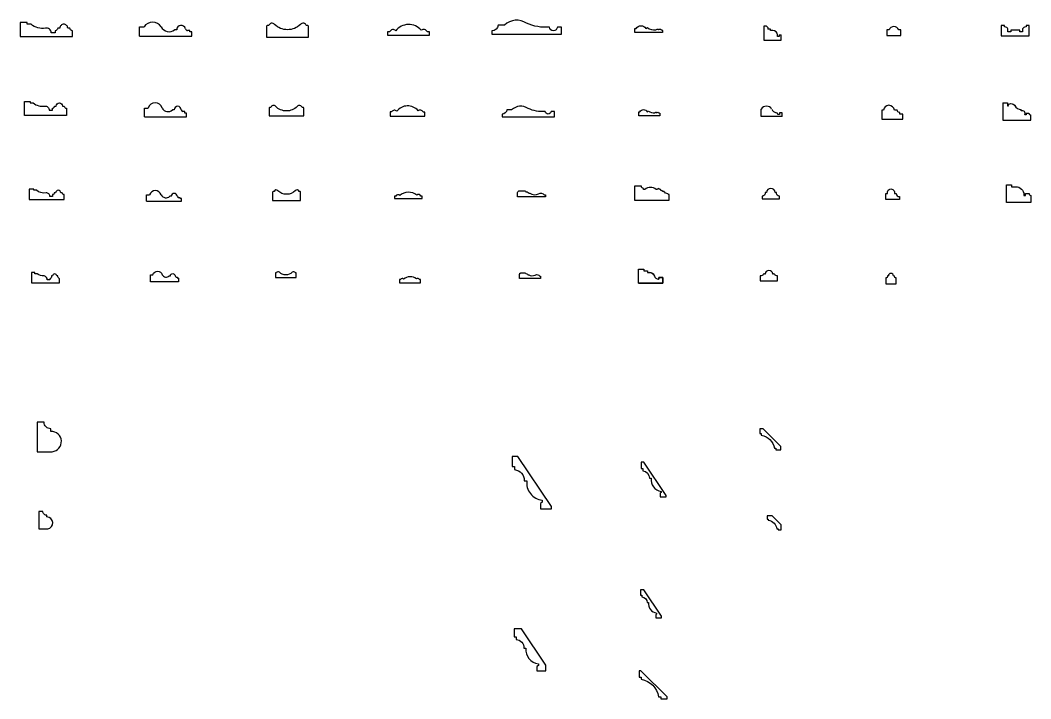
# Model space of a CAD drawing. Header units: millimetres. Extents: x 81099 to 92988, y 52605 to 57556.
# Drawn here: x 90089 to 92988, y 53182 to 55129 of the extents above; entities that cross this region are included whole.
import ezdxf

# ---------------------------------------------------------------- set-up
doc = ezdxf.new("R2010")
doc.units = ezdxf.units.MM
doc.header["$LTSCALE"] = 2000
doc.layers.get('0').update_dxf_attribs({"linetype": 'CONTINUOUS'})

msp = doc.modelspace()

# ---------------------------------------------------------------- linework, layer by layer
for p, q in [((90431.4, 55083.1), (90431.4, 55109.3)), ((90431.4, 55109.3), (90443.9, 55109.3)), ((90537.7, 55101.1), (90531.4, 55101.1)), ((90575.2, 55098.8), (90568.9, 55098.8)), ((90575.2, 55095.6), (90575.2, 55098.8)), ((90581.4, 55095.6), (90575.2, 55095.6)), ((90581.4, 55083.1), (90581.4, 55095.6)), ((92230.1, 55111.4), (92222.1, 55111.4)), ((92222.1, 55111.4), (92222.1, 55071.4)), ((92230.1, 55111.4), (92234.1, 55107.4)), ((92234.1, 55107.4), (92234.1, 55103.4)), ((92241.1, 55103.4), (92234.1, 55103.4)), ((92241.1, 55099.4), (92241.1, 55103.4)), ((92248.1, 55099.4), (92241.1, 55099.4)), ((90431.4, 55083.1), (90581.4, 55083.1)), ((92222.1, 55071.4), (92272.1, 55071.4)), ((92261.1, 55082.4), (92261.1, 55086.4)), ((92266.1, 55082.4), (92261.1, 55082.4)), ((92266.1, 55086.4), (92272.1, 55086.4)), ((92266.1, 55086.4), (92266.1, 55082.4)), ((92272.1, 55071.4), (92272.1, 55086.4)), ((92907.9, 54891.5), (92920.9, 54891.5)), ((92907.9, 54891.5), (92907.9, 54841.5)), ((92920.9, 54891.5), (92920.9, 54883.5)), ((90445.7, 54851.6), (90445.7, 54876.6)), ((90445.7, 54876.6), (90455.7, 54876.6)), ((90530.7, 54871.6), (90525.7, 54871.6)), ((90560.7, 54866.6), (90555.7, 54866.6)), ((90560.7, 54861.6), (90560.7, 54866.6)), ((90565.7, 54861.6), (90560.7, 54861.6)), ((90565.7, 54851.6), (90565.7, 54861.6)), ((92214.6, 54852.2), (92214.6, 54873.2)), ((92267.6, 54858.2), (92262.6, 54858.2)), ((92274.6, 54863.2), (92267.6, 54863.2)), ((92267.6, 54863.2), (92267.6, 54858.2)), ((92274.6, 54852.2), (92274.6, 54863.2)), ((92920.9, 54883.5), (92923.9, 54883.5)), ((92960.9, 54868.5), (92960.9, 54872.5)), ((92974.9, 54857.5), (92970.9, 54857.5)), ((92982.9, 54861.5), (92974.9, 54861.5)), ((92974.9, 54861.5), (92974.9, 54857.5)), ((92987.9, 54841.5), (92987.9, 54856.5)), ((90445.7, 54851.6), (90565.7, 54851.6)), ((92274.6, 54852.2), (92214.6, 54852.2)), ((92907.9, 54841.5), (92987.9, 54841.5)), ((90451.4, 54609.9), (90451.4, 54627.8)), ((90451.4, 54627.8), (90459.8, 54627.8)), ((90451.4, 54609.9), (90551.4, 54609.9)), ((90522.3, 54623.6), (90518.1, 54623.6)), ((90547.3, 54619.4), (90543.1, 54619.4)), ((90547.3, 54617.3), (90547.3, 54619.4)), ((90551.4, 54617.3), (90547.3, 54617.3)), ((90551.4, 54609.9), (90551.4, 54617.3)), ((91862.5, 54374), (91862.5, 54414)), ((91862.5, 54414), (91877.5, 54414)), ((91862.5, 54374), (91862.5, 54414)), ((91877.5, 54414), (91877.5, 54410)), ((91877.5, 54410), (91888.5, 54410)), ((91888.5, 54410), (91888.5, 54405)), ((91888.5, 54405), (91894.7, 54405)), ((91908.2, 54394.8), (91908.2, 54395)), ((91862.5, 54374), (91932.5, 54374)), ((91919.8, 54386), (91920.5, 54386)), ((91932.5, 54391), (91920.5, 54391)), ((91920.5, 54391), (91920.5, 54386)), ((91920.5, 54386), (91920.5, 54391)), ((91932.5, 54374), (91932.5, 54391))]:
    msp.add_line(p, q)
for points in [[(90177.5, 55092.9, 0.467484), (90161.2, 55105.9, -0.224564), (90120, 55117.1), (90108.7, 55117.1), (90108.7, 55122.1), (90088.7, 55122.1), (90088.7, 55082.1), (90238.7, 55082.1), (90238.7, 55098.4, -0.414214), (90231.2, 55105.9), (90225, 55105.9, 0.414214), (90213.7, 55117.1, 0.414214), (90202.5, 55105.9), (90196.2, 55105.9, -0.414214), (90188.7, 55098.4), (90188.7, 55092.9), (90177.5, 55092.9)], [(90892.6, 55116.7, -0.206722), (90855.6, 55101.4, -0.206722), (90818.6, 55116.7, 0.588392), (90801.6, 55113.2), (90798, 55113.2, 0.414214), (90795.6, 55110.8), (90795.6, 55080.2), (90915.6, 55080.2), (90915.6, 55110.8, 0.414214), (90913.2, 55113.2), (90909.7, 55113.2, 0.588392), (90892.6, 55116.7)], [(91541.3, 55120.3, 0.3491), (91478.4, 55114.7), (91460.1, 55114.7, -0.389575), (91441.9, 55098.4), (91441.9, 55088.7), (91641.9, 55088.7), (91641.9, 55108.9), (91629.8, 55108.9, -0.91219), (91607, 55108.9, -0.134826), (91541.3, 55120.3)], [(91239.3, 55099.8, 0.478488), (91165.9, 55097.8, 0.589167), (91148.9, 55095.4), (91142.9, 55095.4), (91142.9, 55086.2), (91262.9, 55086.2), (91262.9, 55095.2), (91256.5, 55095.2, 0.50134), (91239.3, 55099.8)], [(90126.2, 54891.3, 0.224564), (90159.2, 54882.3, -0.439906), (90172.2, 54870.3), (90181.2, 54870.3), (90181.2, 54876.3, 0.414214), (90187.2, 54882.3), (90192.2, 54882.3, -0.414214), (90201.2, 54891.3, -0.414214), (90210.2, 54882.3), (90215.2, 54882.3, 0.414214), (90221.2, 54876.3), (90221.2, 54855.3), (90101.2, 54855.3), (90101.2, 54895.3), (90117.2, 54895.3), (90117.2, 54891.3), (90126.2, 54891.3)], [(90883.4, 54881.1, -0.206722), (90852.5, 54868.4, -0.206722), (90821.7, 54881.1, 0.588392), (90807.5, 54878.1), (90804.5, 54878.1, 0.414214), (90802.5, 54876.1), (90802.5, 54854), (90902.5, 54854), (90902.5, 54876.1, 0.414214), (90900.5, 54878.1), (90897.5, 54878.1, 0.588392), (90883.4, 54881.1)], [(91230.2, 54869.1, 0.478488), (91169, 54867.4, 0.589167), (91154.9, 54865.4), (91149.9, 54865.4), (91149.9, 54853), (91249.9, 54853), (91249.9, 54865.2), (91244.5, 54865.2, 0.50134), (91230.2, 54869.1)], [(91595, 54867.1, -0.134826), (91545.7, 54875.6, 0.3491), (91498.6, 54871.4), (91484.9, 54871.4, -0.389575), (91471.2, 54859.2), (91471.2, 54851.8), (91621.2, 54851.8), (91621.2, 54867.1), (91612.1, 54867.1, -0.91219), (91595, 54867.1)], [(92565.7, 54870.3), (92560.7, 54870.3), (92560.7, 54844.3), (92620.7, 54844.3), (92620.7, 54859.3), (92612.7, 54859.3), (92612.7, 54864.3), (92611.4, 54864.3, -0.438821), (92604.7, 54870.3), (92596.7, 54870.3, 0.91763), (92565.7, 54870.3)], [(90162.8, 54633.3, -0.224564), (90135.3, 54640.8), (90127.8, 54640.8), (90127.8, 54644.1), (90114.5, 54644.1), (90114.5, 54614.1), (90214.5, 54614.1), (90214.5, 54628.3, -0.414214), (90209.5, 54633.3), (90205.3, 54633.3, 0.414214), (90197.8, 54640.8, 0.414214), (90190.3, 54633.3), (90186.2, 54633.3, -0.414214), (90181.2, 54628.3), (90181.2, 54623.3), (90173.7, 54623.3, 0.439906), (90162.8, 54633.3)], [(90889, 54637.1, 0.588392), (90877.7, 54639.5, -0.206722), (90853, 54629.3, -0.206722), (90828.3, 54639.5, 0.588392), (90817, 54637.1), (90814.6, 54637.1, 0.414214), (90813, 54635.5), (90813, 54611.8), (90893, 54611.8), (90893, 54635.5, 0.414214), (90891.4, 54637.1), (90889, 54637.1)], [(91226.5, 54626.9, 0.35598), (91177.6, 54625.6, 0.589167), (91166.3, 54623.9), (91162.3, 54623.9), (91162.3, 54617.5), (91242.3, 54617.5), (91242.3, 54623.8), (91238, 54623.8, 0.50134), (91226.5, 54626.9)], [(91913, 54643.2, 0.375), (91881, 54643.2), (91877, 54643.2), (91877, 54646.2, -0.414214), (91871, 54652.2), (91851, 54652.2), (91851, 54612.2), (91951, 54612.2), (91951, 54628.2), (91949, 54628.2, 0.271047), (91943.5, 54631.2, -0.319093), (91938, 54635.2), (91936, 54635.2), (91936, 54637.2), (91931, 54637.2), (91931, 54639.2, -0.33952), (91926, 54643.2), (91923, 54643.2, 1), (91917, 54643.2), (91913, 54643.2)], [(92611.8, 54622.7), (92611.8, 54614.7), (92571.8, 54614.7), (92571.8, 54631.7), (92576.8, 54631.7), (92576.8, 54633.7, -1.1), (92596.8, 54633.7), (92596.8, 54631.7), (92601.8, 54631.7, 0.45665), (92611.8, 54622.7)], [(90178.5, 54394.7, -0.340505), (90173.5, 54386.9), (90173.5, 54383.9), (90166.5, 54383.9, 0.328574), (90157.5, 54394.9, -0.182094), (90137.5, 54400.9), (90130.5, 54400.9), (90130.5, 54404.9), (90121.5, 54404.9), (90121.5, 54374.9), (90201.5, 54374.9), (90201.5, 54386.9, -0.317705), (90196.5, 54394.9), (90193.5, 54394.9, 1), (90181.5, 54394.9), (90178.5, 54394.9), (90178.5, 54394.7)], [(90496.1, 54398.6, 0.500379), (90516.1, 54395.2), (90519.5, 54395.2, -1), (90532.8, 54395.2, 0.271098), (90536.1, 54391.9), (90539.5, 54391.9), (90539.5, 54388.2), (90542.8, 54388.2), (90542.8, 54378.3), (90462.8, 54378.3), (90462.8, 54398.6), (90469.5, 54398.6, -0.73), (90496.1, 54398.6)], [(90869.2, 54405.4, -0.206722), (90850.7, 54397.8, -0.206722), (90832.2, 54405.4, 0.588392), (90823.7, 54403.7), (90821.9, 54403.7, 0.414214), (90820.7, 54402.5), (90820.7, 54390.7), (90880.7, 54390.7), (90880.7, 54402.5, 0.414214), (90879.5, 54403.7), (90877.8, 54403.7, 0.588392), (90869.2, 54405.4)], [(91225.5, 54386.7, 0.35598), (91188.8, 54385.7, 0.589167), (91180.3, 54384.5), (91177.3, 54384.5), (91177.3, 54375.6), (91237.3, 54375.6), (91237.3, 54384.4), (91234.1, 54384.4, 0.50134), (91225.5, 54386.7)], [(91579.3, 54394.1), (91581.5, 54394.1), (91581.5, 54387.2), (91521.5, 54387.2), (91521.5, 54400, -0.414214), (91525.2, 54403.7), (91536.9, 54403.7, -0.250262), (91539.5, 54401.7, -0.174979), (91544, 54400.4, -0.146034), (91545.3, 54398.4), (91547.8, 54398.4, 0.272717), (91566.4, 54397.5, -0.432124), (91579.3, 54394.1)], [(90180.6, 53890.8, 0.963633), (90176.9, 53948.8), (90176.9, 53956.8, -0.441834), (90157, 53975.8), (90136.9, 53975.8), (90136.9, 53890.8), (90180.6, 53890.8)], [(92252.5, 53900.7), (92257, 53900.7), (92257, 53896.2), (92270.6, 53896.2), (92270.6, 53906), (92220.2, 53956.3), (92210.5, 53956.3), (92210.5, 53942.7), (92215, 53942.7), (92215, 53938.2, -0.312349), (92252.5, 53900.7)], [(91534.7, 53807.6), (91542.1, 53807.6, 0.420324), (91586.5, 53752), (91586.5, 53746.2), (91581.5, 53742.6), (91581.5, 53726.8), (91613.3, 53726.8), (91613.3, 53733.3), (91516.5, 53876.8), (91500, 53876.8), (91500, 53848.3), (91506.6, 53848.3), (91506.6, 53839.3, -0.407321), (91534.7, 53807.6)], [(91893.8, 53815), (91898.8, 53815, 0.395542), (91927.4, 53776.9), (91927.4, 53774.1), (91925.1, 53771.7), (91925.1, 53761.2), (91942.1, 53761.2), (91942.1, 53765.5), (91877.5, 53861.2), (91870.7, 53861.2), (91870.7, 53842.2), (91875.1, 53842.2), (91875.1, 53836.1, -0.407321), (91893.8, 53815)], [(90165.4, 53708.4, -0.441834), (90153.7, 53719.6), (90141.8, 53719.6), (90141.8, 53669.6), (90167.6, 53669.6, 0.901429), (90165.4, 53703.7), (90165.4, 53708.4)], [(92259.9, 53669.5), (92262.9, 53669.5), (92262.9, 53666.5), (92272, 53666.5), (92272, 53680.7), (92246.2, 53706.5), (92231.9, 53706.5), (92231.9, 53697.5), (92235, 53697.5), (92235, 53694.5, -0.312349), (92259.9, 53669.5)], [(91887, 53457.7), (91891, 53457.7, 0.420324), (91914.7, 53428), (91914.7, 53424.9), (91912, 53423), (91912, 53414.6), (91929, 53414.6), (91929, 53418.9), (91878, 53494.6), (91868.5, 53494.6), (91868.5, 53479.4), (91872.1, 53479.4), (91872.1, 53474.6, -0.407321), (91887, 53457.7)], [(91533.8, 53326.9), (91539.8, 53326.9, 0.420324), (91575.3, 53282.4), (91575.3, 53277.7), (91571.3, 53274.9), (91571.3, 53262.3), (91596.7, 53262.3), (91596.7, 53278.2), (91526.6, 53382.3), (91506.1, 53382.3), (91506.1, 53359.5), (91511.4, 53359.5), (91511.4, 53352.3, -0.407321), (91533.8, 53326.9)], [(91920.4, 53188), (91926.5, 53188), (91926.5, 53181.9), (91944.6, 53181.9), (91944.6, 53187.1), (91869.7, 53262.1), (91864.5, 53262.1), (91864.5, 53244), (91870.5, 53244), (91870.5, 53237.9, -0.312349), (91920.4, 53188)]]:
    msp.add_lwpolyline(points, format="xyb")
for points in [[(91855.6, 55104.7, -0.573163), (91883.7, 55105.1), (91888.1, 55107.4, 0.186515), (91912.2, 55101.5, 0.158513), (91915.9, 55102.9, -0.163246), (91918.1, 55103.1, -0.267583), (91919.6, 55101.3, -0.559535), (91927.6, 55100.8), (91928.6, 55101.3, -0.414214), (91931.6, 55098.3), (91931.6, 55093.7), (91851.6, 55093.7), (91851.6, 55104.7)], [(92575.3, 55085.2), (92615.3, 55085.2), (92615.3, 55101.2), (92609.3, 55101.2, 0.642857), (92581.3, 55101.2), (92575.3, 55101.2)], [(92983.4, 55113.5), (92974.4, 55113.5), (92974.4, 55109.5), (92973.4, 55109.5, 0.324936), (92964.4, 55103.5), (92964.4, 55095.5), (92956.4, 55095.5), (92956.4, 55100.5), (92930.4, 55100.5), (92930.4, 55095.5), (92922.4, 55095.5), (92922.4, 55103.5, 0.324936), (92913.4, 55109.5), (92912.4, 55109.5), (92912.4, 55113.5), (92903.4, 55113.5), (92903.4, 55083.5), (92983.4, 55083.5)], [(91923.5, 54854.8), (91863.5, 54854.8), (91863.5, 54866.1), (91866.5, 54866.1, -0.573187), (91887.6, 54865.9), (91891, 54867.7, 0.186515), (91909, 54863.3, 0.158513), (91911.8, 54864.3, -0.163246), (91913.5, 54864.4, -0.267583), (91914.5, 54863.1, -0.559535), (91920.5, 54862.7), (91921.3, 54863.1, -0.414214), (91923.5, 54860.8)], [(92933.1, 54656.1), (92933.1, 54651.1), (92945.1, 54651.1, -0.414214), (92968.1, 54628.1), (92968.1, 54626.1), (92973.1, 54626.1), (92973.1, 54631.1), (92983.1, 54631.1, 0.414214), (92988.1, 54626.1), (92988.1, 54606.1), (92918.1, 54606.1), (92918.1, 54656.1)], [(91515.8, 54634.1, -0.414214), (91520.8, 54639.1), (91536.4, 54639.1, -0.250262), (91539.8, 54636.5, -0.174979), (91545.8, 54634.6, -0.146034), (91547.6, 54632), (91551, 54632, 0.272717), (91575.7, 54630.8, -0.394209), (91592.1, 54627.6), (91595.8, 54627.6), (91595.8, 54622.4), (91515.8, 54622.4)], [(92258.3, 54634.2), (92254.3, 54634.2, 1), (92230.3, 54634.2), (92226.3, 54634.2, -0.445362), (92217.3, 54624.2), (92217.3, 54616.2), (92267.3, 54616.2), (92267.3, 54624.2, -0.445362)], [(91932.5, 54374), (91862.5, 54374), (91862.5, 54414), (91877.5, 54414), (91877.5, 54410), (91888.5, 54410), (91888.5, 54405), (91894.7, 54405, -0.335539), (91908.2, 54394.8), (91908.2, 54395, 0.341324), (91919.8, 54386), (91920.5, 54386), (91920.5, 54391), (91932.5, 54391)], [(92261.8, 54394.9, -0.1072), (92256.4, 54396.5, -0.163065), (92253.4, 54399.3, 0.525468), (92248.7, 54399.9, -0.672022), (92247.8, 54400.3, 0.963571), (92225.7, 54400.3, -0.672022), (92224.8, 54399.9, 0.525468), (92220.1, 54399.3, -0.163065), (92217.1, 54396.5, -0.1072), (92211.8, 54394.9), (92211.8, 54380.9), (92261.8, 54380.9)], [(92596.5, 54395.2), (92594.1, 54395.2, 1), (92579.7, 54395.2), (92577.3, 54395.2, -0.445362), (92571.9, 54389.2), (92571.9, 54372.4), (92601.9, 54372.4), (92601.9, 54389.2, -0.445362)]]:
    msp.add_lwpolyline(points, format="xyb", close=True)
for centre, radius, start, end in [((90468.7, 55093.8), 29.2, 31.9804, 148.0196), ((90515.6, 55120), 24.6, 205.6722, 309.8677), ((90550.3, 55101), 12.7, 14.475, 179.4002), ((90570.4, 55107), 8.34, 200.3085, 259.8221), ((92248.1, 55086.4), 13, 0, 90), ((90475.7, 54870.8), 20.8, 16.2602, 163.7398), ((90512.5, 54885.4), 19, 207.3729, 313.7025), ((90540.7, 54871.6), 10, 0, 180), ((90557.4, 54873.4), 7, 194.6636, 255.3364), ((92229.6, 54865.2), 17, 28.0725, 151.9275), ((92266.2, 54887.8), 26, 214.046, 250.8169), ((92257.6, 54858.2), 5, 0, 90), ((92959.9, 54892.5), 20, 206.6582, 272.9585), ((92963.7, 54861), 8, 333.9742, 110.5732), ((92987.9, 54861.5), 5, 180, 270), ((90476.4, 54622.4), 17.5, 17.7411, 162.2589), ((90507.1, 54635.1), 15.8, 207.3729, 313.7025), ((90530.6, 54623.6), 8.33, 0, 180), ((90544.6, 54625.1), 5.83, 194.6636, 255.3364), ((91894.7, 54391), 14, 15.8055, 90), ((91919.8, 54398), 12, 194.616, 270)]:
    msp.add_arc(centre, radius, start, end)
at = {"extrusion": (0, 0, -1)}
msp.add_ellipse((92933.1, 54883.2), major_axis=(-9.15, 2.54), ratio=0.631579, start_param=5.917419, end_param=8.963078, dxfattribs=at)

doc.saveas('drawing.dxf')
